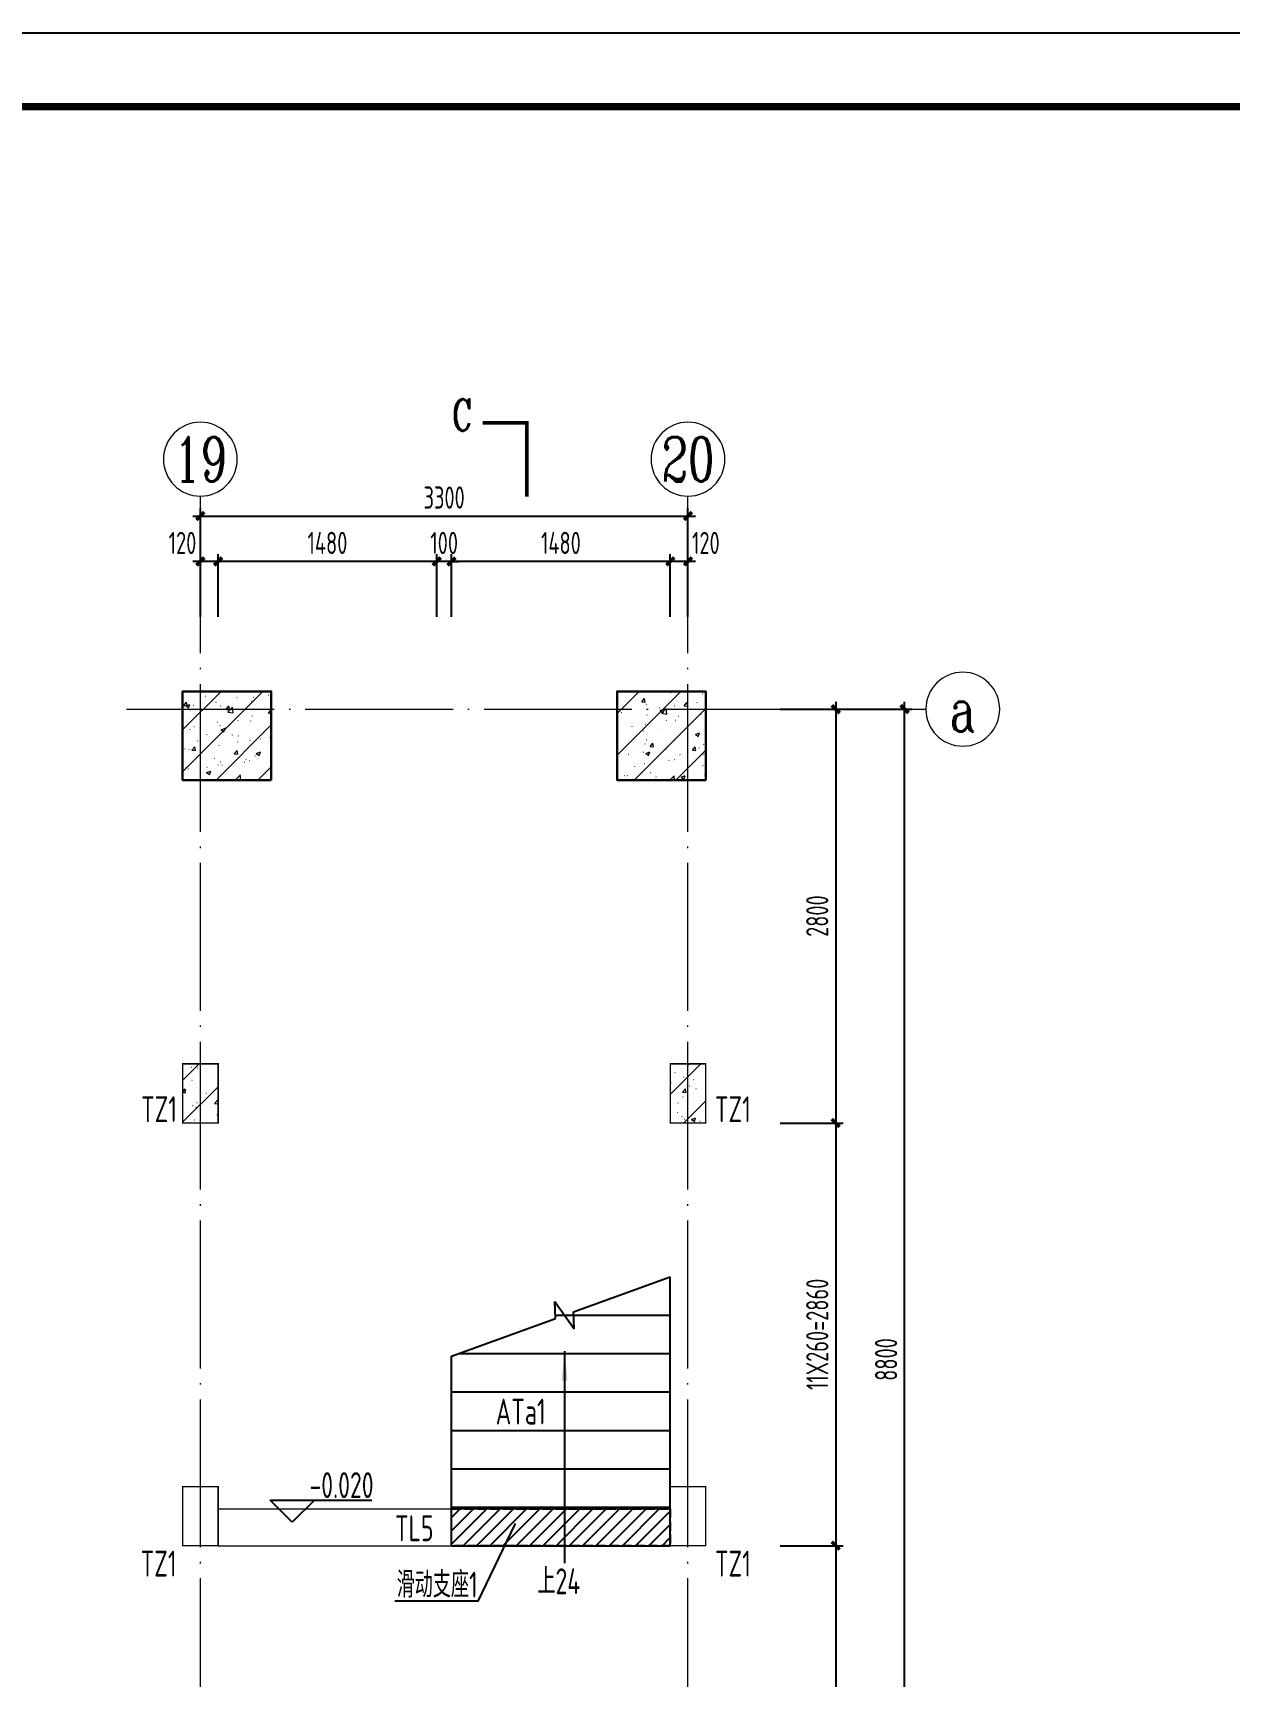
# Model space of a CAD drawing. Extents: x 56246 to 893198, y -950445 to -423535.
# Drawn here: x 316959 to 325055, y -471274 to -460155 of the extents above; entities that cross this region are included whole.
import ezdxf
from ezdxf.enums import TextEntityAlignment as Align

# ---------------------------------------------------------------- set-up
doc = ezdxf.new("R2010")
doc.units = 0
doc.header["$LTSCALE"] = 500
for name, pattern in [('CONTINOUS', [0]), ('DASH', [0.35, 0.25, -0.1]), ('DOTE', [2.42, 2, -0.2, 0.02, -0.2])]:
    doc.linetypes.add(name, pattern=pattern)
for name, color, linetype, lineweight in [('0S-板-上层柱线', 6, 'Continuous', 18), ('0S-柱-线', 50, 'Continuous', 30), ('0S-梁-线', 5, 'Continuous', 18), ('0S-楼梯-文字', 4, 'Continuous', 20), ('0S-轴线', 1, 'DOTE', 13), ('0S-轴线尺寸', 6, 'CONTINOUS', 18), ('0S-轴线编号', 6, 'CONTINOUS', 18), ('上层柱线', 6, 'Continuous', 18)]:
    doc.layers.add(name, color=color, linetype=linetype, lineweight=lineweight)
for name, color, linetype in [('PUB_DIM', 3, 'Continuous'), ('STAIR', 4, 'Continuous'), ('T-TK', 157, 'Continuous'), ('TEXT_LT', 90, 'Continuous'), ('照明平面标注层', 111, 'Continuous')]:
    doc.layers.add(name, color=color, linetype=linetype)
doc.styles.add('_TCH_LABEL', font='COMPLEX', dxfattribs={"bigfont": 'GBCBIG'})
doc.styles.add('TSSD_Axis', font='complex.shx', dxfattribs={"width": 0.7, "bigfont": 'hztxt.shx'})
doc.styles.add('TSSD_DIMENSION', font='tssdeng.shx', dxfattribs={"width": 0.7, "bigfont": 'Hztxt.shx'})
doc.styles.add('TSSD_Rein', font='Tssdeng.shx', dxfattribs={"width": 0.7, "bigfont": 'hztxt.shx'})
doc.dimstyles.new('TSSD_50_50', dxfattribs={"dimtxt": 150, "dimasz": 50, "dimexe": 50, "dimexo": 125, "dimgap": 50, "dimtad": 1, "dimdec": 0, "dimzin": 0, "dimdsep": 46, "dimtxsty": 'TSSD_DIMENSION', "dimblk": 'ARCHTICK', "dimblk1": 'ARCHTICK', "dimblk2": 'ARCHTICK', "dimcen": 0, "dimdle": 50, "dimclrt": 7, "dimadec": 0, "dimazin": 0, "dimtfac": 1, "dimtdec": 0, "dimtix": 1, "dimtmove": 2, "dimatfit": 3, "dimfxl": 1, "dimtolj": 1, "dimtzin": 0, "dimarcsym": 0})
pattern_1 = [(45, (-131447.77, -22206.57), (-141.421356, 141.421356), []), (50, (-131447.77, -22206.57), (286.90407, -25.10085), [30, -330]), (355, (-131447.77, -22206.57), (-55.50053, 300.87685), [24, -264]), (100.4514, (-131423.86, -22208.66), (231.40375, 275.77582), [25.49608, -280.45684]), (46.1842, (-131447.77, -22126.57), (426.89642, -66.2076), [45, -495]), (96.6356, (-131412.2, -22132.1), (373.86508, 389.64715), [38.24412, -420.6852]), (351.1842, (-131447.77, -22126.57), (373.86478, 389.64744), [36, -396]), (21, (-131407.77, -22146.57), (238.76282, -161.04756), [30, -330]), (326, (-131407.77, -22146.57), (97.32613, 290.06002), [24, -264]), (71.4514, (-131387.88, -22159.99), (336.08905, 129.0122), [25.49608, -280.45684]), (37.5, (-131447.77, -22206.57), (4.863942, 133.157542), [2, -260.8, 2, -268, 2, -265]), (7.5, (-131447.77, -22206.57), (105.227815, 157.764685), [2, -152.8, 2, -254.8, 2, -101]), (327.5, (-131536.97, -22206.57), (213.528974, -9.021949), [2, -100, 2, -312, 2, -414]), (317.5, (-131576.97, -22206.57), (233.27447, 40.041993), [2, -130, 2, -207.2, 2, -294])]
pattern_2 = [(45, (835.53, 4750.44), (-141.421356, 141.421356), []), (50, (835.53, 4750.44), (286.90407, -25.10085), [30, -330]), (355, (835.53, 4750.44), (-55.50053, 300.87685), [24, -264]), (100.4514, (859.44, 4748.35), (231.40375, 275.77582), [25.49608, -280.45684]), (46.1842, (835.53, 4830.44), (426.89642, -66.2076), [45, -495]), (96.6356, (871.1, 4824.92), (373.86508, 389.64715), [38.2441, -420.6852]), (351.1842, (835.53, 4830.44), (373.86478, 389.64744), [36, -396]), (21, (875.53, 4810.44), (238.76282, -161.04756), [30, -330]), (326, (875.53, 4810.44), (97.32613, 290.06002), [24, -264]), (71.4514, (895.43, 4797.02), (336.08905, 129.0122), [25.49608, -280.45684]), (37.5, (835.53, 4750.44), (4.863942, 133.157542), [2, -260.8, 2, -268, 2, -265]), (7.5, (835.53, 4750.44), (105.227815, 157.764685), [2, -152.8, 2, -254.8, 2, -101]), (327.5, (746.33, 4750.44), (213.528974, -9.021949), [2, -100, 2, -312, 2, -414]), (317.5, (706.33, 4750.44), (233.27447, 40.04199), [2, -130, 2, -207.2, 2, -294])]

# ---------------------------------------------------------------- blocks, each defined once
blk = doc.blocks.new('A0-DWF')
at = {"layer": 'T-TK'}
blk.add_line((0, 0), (118900, 0), dxfattribs=at)
at = {"layer": 'T-TK', "const_width": 100}
blk.add_lwpolyline([(2500, -83100), (117900, -83100), (117900, -1000), (2500, -1000)], close=True, dxfattribs=at)
blk = doc.blocks.new('ts_axno')
at = {"color": 0, "linetype": 'ByBlock', "lineweight": -2}
blk.add_circle((0, 0), 0.5, dxfattribs=at)
at = {"color": 0, "linetype": 'ByBlock', "lineweight": -2, "style": 'TSSD_Axis', "width": 0.7}
blk.add_attdef('A', text='', height=0.6, dxfattribs=at).set_placement((0, 0), align=Align.MIDDLE_CENTER)
blk = doc.blocks.new('_ArchTick')
at = {"color": 0, "linetype": 'ByBlock', "const_width": 0.5}
blk.add_lwpolyline([(-0.53, -0.53), (0.53, 0.53)], dxfattribs=at)
blk = doc.blocks.new('*D504')
at = {"layer": '0S-轴线尺寸', "color": 0, "lineweight": -2, "transparency": 16777216}
for p, q in [((318043, -463424), (321443, -463424)), ((318093, -464106), (318093, -463374)), ((321393, -464106), (321393, -463374))]:
    blk.add_line(p, q, dxfattribs=at)
at = {"layer": 'Defpoints', "color": 0, "transparency": 16777216}
for p in [(321393, -463424), (318093, -464231), (321393, -464231)]:
    blk.add_point(p, dxfattribs=at)
at = {"layer": '0S-轴线尺寸', "color": 0, "lineweight": -2, "transparency": 16777216, "xscale": 50, "yscale": 50, "zscale": 50, "rotation": 180}
blk.add_blockref('_ArchTick', (318093, -463424), dxfattribs=at)
at = {"layer": '0S-轴线尺寸', "color": 0, "lineweight": -2, "transparency": 16777216, "xscale": 50, "yscale": 50, "zscale": 50}
blk.add_blockref('_ArchTick', (321393, -463424), dxfattribs=at)
at = {"layer": '0S-轴线尺寸', "color": 7, "transparency": 16777216, "insert": (319743, -463299), "char_height": 150, "attachment_point": 5, "style": 'TSSD_DIMENSION'}
blk.add_mtext('\\A1;3300', dxfattribs=at)
blk = doc.blocks.new('*D505')
at = {"layer": '0S-轴线尺寸', "color": 0, "lineweight": -2, "transparency": 16777216}
for p, q in [((322018, -464731), (322909, -464731)), ((322859, -473581), (322859, -464681)), ((322018, -473531), (322909, -473531))]:
    blk.add_line(p, q, dxfattribs=at)
at = {"layer": 'Defpoints', "color": 0, "transparency": 16777216}
for p in [(321893, -464731), (322859, -464731), (321893, -473531)]:
    blk.add_point(p, dxfattribs=at)
at = {"layer": '0S-轴线尺寸', "color": 0, "lineweight": -2, "transparency": 16777216, "xscale": 50, "yscale": 50, "zscale": 50}
for p, rotation in [((322859, -464731), 90), ((322859, -473531), 270)]:
    blk.add_blockref('_ArchTick', p, dxfattribs=dict(at, rotation=rotation))
at = {"layer": '0S-轴线尺寸', "color": 7, "transparency": 16777216, "insert": (322734, -469131), "char_height": 150, "attachment_point": 5, "rotation": 90, "style": 'TSSD_DIMENSION'}
blk.add_mtext('\\A1;8800', dxfattribs=at)
blk = doc.blocks.new('*D506')
at = {"layer": '0S-轴线尺寸', "color": 0, "lineweight": -2, "transparency": 16777216}
for p, q in [((319743, -463731), (318163, -463731)), ((318213, -464106), (318213, -463681)), ((319693, -464106), (319693, -463681))]:
    blk.add_line(p, q, dxfattribs=at)
at = {"layer": 'Defpoints', "color": 0, "transparency": 16777216}
for p in [(318213, -463731), (318213, -464231), (319693, -464231)]:
    blk.add_point(p, dxfattribs=at)
at = {"layer": '0S-轴线尺寸', "color": 0, "lineweight": -2, "transparency": 16777216, "xscale": 50, "yscale": 50, "zscale": 50, "rotation": 180}
blk.add_blockref('_ArchTick', (318213, -463731), dxfattribs=at)
at = {"layer": '0S-轴线尺寸', "color": 0, "lineweight": -2, "transparency": 16777216, "xscale": 50, "yscale": 50, "zscale": 50}
blk.add_blockref('_ArchTick', (319693, -463731), dxfattribs=at)
at = {"layer": '0S-轴线尺寸', "color": 7, "transparency": 16777216, "insert": (318953, -463606), "char_height": 150, "attachment_point": 5, "style": 'TSSD_DIMENSION'}
blk.add_mtext('\\A1;1480', dxfattribs=at)
blk = doc.blocks.new('*D507')
at = {"layer": '0S-轴线尺寸', "color": 0, "lineweight": -2, "transparency": 16777216}
for p, q in [((318263, -463731), (318043, -463731)), ((318093, -464106), (318093, -463681)), ((318213, -464106), (318213, -463681))]:
    blk.add_line(p, q, dxfattribs=at)
at = {"layer": 'Defpoints', "color": 0, "transparency": 16777216}
for p in [(318093, -463731), (318093, -464231), (318213, -464231)]:
    blk.add_point(p, dxfattribs=at)
at = {"layer": '0S-轴线尺寸', "color": 0, "lineweight": -2, "transparency": 16777216, "xscale": 50, "yscale": 50, "zscale": 50, "rotation": 180}
blk.add_blockref('_ArchTick', (318093, -463731), dxfattribs=at)
at = {"layer": '0S-轴线尺寸', "color": 0, "lineweight": -2, "transparency": 16777216, "xscale": 50, "yscale": 50, "zscale": 50}
blk.add_blockref('_ArchTick', (318213, -463731), dxfattribs=at)
at = {"layer": '0S-轴线尺寸', "color": 7, "transparency": 16777216, "insert": (317972, -463606), "char_height": 150, "attachment_point": 5, "style": 'TSSD_DIMENSION'}
blk.add_mtext('\\A1;120', dxfattribs=at)
blk = doc.blocks.new('*D508')
at = {"layer": '0S-轴线尺寸', "color": 0, "lineweight": -2, "transparency": 16777216}
for p, q in [((322018, -464731), (322443, -464731)), ((322393, -464681), (322393, -467581)), ((322018, -467531), (322443, -467531))]:
    blk.add_line(p, q, dxfattribs=at)
at = {"layer": 'Defpoints', "color": 0, "transparency": 16777216}
for p in [(321893, -464731), (321893, -467531), (322393, -467531)]:
    blk.add_point(p, dxfattribs=at)
at = {"layer": '0S-轴线尺寸', "color": 0, "lineweight": -2, "transparency": 16777216, "xscale": 50, "yscale": 50, "zscale": 50}
for p, rotation in [((322393, -464731), 90), ((322393, -467531), 270)]:
    blk.add_blockref('_ArchTick', p, dxfattribs=dict(at, rotation=rotation))
at = {"layer": '0S-轴线尺寸', "color": 7, "transparency": 16777216, "insert": (322268, -466131), "char_height": 150, "attachment_point": 5, "rotation": 90, "style": 'TSSD_DIMENSION'}
blk.add_mtext('\\A1;2800', dxfattribs=at)
blk = doc.blocks.new('*D509')
at = {"layer": '0S-轴线尺寸', "color": 0, "lineweight": -2, "transparency": 16777216}
for p, q in [((319693, -463731), (319643, -463731)), ((319693, -464106), (319693, -463681)), ((319793, -463731), (319693, -463731)), ((319793, -464106), (319793, -463681)), ((319793, -463731), (319843, -463731))]:
    blk.add_line(p, q, dxfattribs=at)
at = {"layer": 'Defpoints', "color": 0, "transparency": 16777216}
for p in [(319693, -463731), (319693, -464231), (319793, -464231)]:
    blk.add_point(p, dxfattribs=at)
at = {"layer": '0S-轴线尺寸', "color": 0, "lineweight": -2, "transparency": 16777216, "xscale": 50, "yscale": 50, "zscale": 50}
blk.add_blockref('_ArchTick', (319693, -463731), dxfattribs=at)
at = {"layer": '0S-轴线尺寸', "color": 0, "lineweight": -2, "transparency": 16777216, "xscale": 50, "yscale": 50, "zscale": 50, "rotation": 180}
blk.add_blockref('_ArchTick', (319793, -463731), dxfattribs=at)
at = {"layer": '0S-轴线尺寸', "color": 7, "transparency": 16777216, "insert": (319743, -463606), "char_height": 150, "attachment_point": 5, "style": 'TSSD_DIMENSION'}
blk.add_mtext('\\A1;100', dxfattribs=at)
blk = doc.blocks.new('*D510')
at = {"layer": '0S-轴线尺寸', "color": 0, "lineweight": -2, "transparency": 16777216}
for p, q in [((321323, -463731), (319743, -463731)), ((319793, -464106), (319793, -463681)), ((321273, -464106), (321273, -463681))]:
    blk.add_line(p, q, dxfattribs=at)
at = {"layer": 'Defpoints', "color": 0, "transparency": 16777216}
for p in [(319793, -463731), (319793, -464231), (321273, -464231)]:
    blk.add_point(p, dxfattribs=at)
at = {"layer": '0S-轴线尺寸', "color": 0, "lineweight": -2, "transparency": 16777216, "xscale": 50, "yscale": 50, "zscale": 50, "rotation": 180}
blk.add_blockref('_ArchTick', (319793, -463731), dxfattribs=at)
at = {"layer": '0S-轴线尺寸', "color": 0, "lineweight": -2, "transparency": 16777216, "xscale": 50, "yscale": 50, "zscale": 50}
blk.add_blockref('_ArchTick', (321273, -463731), dxfattribs=at)
at = {"layer": '0S-轴线尺寸', "color": 7, "transparency": 16777216, "insert": (320533, -463606), "char_height": 150, "attachment_point": 5, "style": 'TSSD_DIMENSION'}
blk.add_mtext('\\A1;1480', dxfattribs=at)
blk = doc.blocks.new('*D511')
at = {"layer": '0S-轴线尺寸', "color": 0, "lineweight": -2, "transparency": 16777216}
for p, q in [((321443, -463731), (321223, -463731)), ((321273, -464106), (321273, -463681)), ((321393, -464106), (321393, -463681))]:
    blk.add_line(p, q, dxfattribs=at)
at = {"layer": 'Defpoints', "color": 0, "transparency": 16777216}
for p in [(321273, -463731), (321273, -464231), (321393, -464231)]:
    blk.add_point(p, dxfattribs=at)
at = {"layer": '0S-轴线尺寸', "color": 0, "lineweight": -2, "transparency": 16777216, "xscale": 50, "yscale": 50, "zscale": 50, "rotation": 180}
blk.add_blockref('_ArchTick', (321273, -463731), dxfattribs=at)
at = {"layer": '0S-轴线尺寸', "color": 0, "lineweight": -2, "transparency": 16777216, "xscale": 50, "yscale": 50, "zscale": 50}
blk.add_blockref('_ArchTick', (321393, -463731), dxfattribs=at)
at = {"layer": '0S-轴线尺寸', "color": 7, "transparency": 16777216, "insert": (321514, -463606), "char_height": 150, "attachment_point": 5, "style": 'TSSD_DIMENSION'}
blk.add_mtext('\\A1;120', dxfattribs=at)
blk = doc.blocks.new('*D512')
at = {"layer": '0S-轴线尺寸', "color": 0, "lineweight": -2, "transparency": 16777216}
for p, q in [((322018, -470391), (322443, -470391)), ((322393, -470341), (322393, -473581)), ((322018, -473531), (322443, -473531))]:
    blk.add_line(p, q, dxfattribs=at)
at = {"layer": 'Defpoints', "color": 0, "transparency": 16777216}
for p in [(321893, -470391), (321893, -473531), (322393, -473531)]:
    blk.add_point(p, dxfattribs=at)
at = {"layer": '0S-轴线尺寸', "color": 0, "lineweight": -2, "transparency": 16777216, "xscale": 50, "yscale": 50, "zscale": 50}
for p, rotation in [((322393, -470391), 90), ((322393, -473531), 270)]:
    blk.add_blockref('_ArchTick', p, dxfattribs=dict(at, rotation=rotation))
at = {"layer": '0S-轴线尺寸', "color": 7, "transparency": 16777216, "insert": (322268, -471961), "char_height": 150, "attachment_point": 5, "rotation": 90, "style": 'TSSD_DIMENSION'}
blk.add_mtext('\\A1;3140', dxfattribs=at)
blk = doc.blocks.new('*D513')
at = {"layer": '0S-轴线尺寸', "color": 0, "lineweight": -2, "transparency": 16777216}
for p, q in [((322018, -467531), (322443, -467531)), ((322393, -467481), (322393, -470441)), ((322018, -470391), (322443, -470391))]:
    blk.add_line(p, q, dxfattribs=at)
at = {"layer": 'Defpoints', "color": 0, "transparency": 16777216}
for p in [(321893, -467531), (321893, -470391), (322393, -470391)]:
    blk.add_point(p, dxfattribs=at)
at = {"layer": '0S-轴线尺寸', "color": 0, "lineweight": -2, "transparency": 16777216, "xscale": 50, "yscale": 50, "zscale": 50}
for p, rotation in [((322393, -467531), 90), ((322393, -470391), 270)]:
    blk.add_blockref('_ArchTick', p, dxfattribs=dict(at, rotation=rotation))
at = {"layer": '0S-轴线尺寸', "color": 7, "transparency": 16777216, "insert": (322268, -468961), "char_height": 150, "attachment_point": 5, "rotation": 90, "style": 'TSSD_DIMENSION'}
blk.add_mtext('\\A1;11X260=2860', dxfattribs=at)
blk = doc.blocks.new('_ARROW')
blk.add_solid([(0, 0), (-1, 0.1), (-1, -0.1)])

msp = doc.modelspace()

# ---------------------------------------------------------------- hatches: boundary and pattern name
h = msp.add_hatch()
h.set_pattern_fill('ANSI31', color=256, scale=20)
h.paths.add_polyline_path([(321273.1328, -470391.0176), (319793.1328, -470391.0176), (319793.1328, -470141.0176), (321273.1328, -470141.0176)])
at = {"layer": '上层柱线'}
h = msp.add_hatch(dxfattribs=at)
h.set_pattern_fill('钢筋混凝土', color=256, scale=40, pattern_type=2)
h.set_pattern_definition(pattern_1)
h.paths.add_polyline_path([(318573.1328, -465211.0176), (318573.1328, -464611.0176), (317973.1328, -464611.0176), (317973.1328, -465211.0176)])
h = msp.add_hatch(dxfattribs=at)
h.set_pattern_fill('钢筋混凝土', color=256, scale=40, pattern_type=2)
h.set_pattern_definition(pattern_1)
h.paths.add_polyline_path([(321513.1328, -465211.0176), (321513.1328, -464611.0176), (320913.1328, -464611.0176), (320913.1328, -465211.0176)])
h = msp.add_hatch(dxfattribs=at)
h.set_pattern_fill('钢筋混凝土', color=256, scale=40, pattern_type=2)
h.set_pattern_definition(pattern_2)
h.paths.add_polyline_path([(318213.1328, -467131.0176), (317973.1328, -467131.0176), (317973.1328, -467531.0176), (318213.1328, -467531.0176)])
h = msp.add_hatch(dxfattribs=at)
h.set_pattern_fill('钢筋混凝土', color=256, scale=40, pattern_type=2)
h.set_pattern_definition(pattern_2)
h.paths.add_polyline_path([(321513.1328, -467131.0176), (321273.1328, -467131.0176), (321273.1328, -467531.0176), (321513.1328, -467531.0176)])

# ---------------------------------------------------------------- linework, layer by layer
at = {"linetype": 'DASH', "ltscale": 0.5}
msp.add_lwpolyline([(321273.1328, -470391.0176), (319793.1328, -470391.0176), (319793.1328, -470141.0176), (321273.1328, -470141.0176)], close=True, dxfattribs=at)
at = {"layer": '0S-板-上层柱线', "const_width": 10}
for points in [[(318213.1328, -467531.0176), (317973.1328, -467531.0176), (317973.1328, -467131.0176), (318213.1328, -467131.0176)], [(321513.1328, -467531.0176), (321273.1328, -467531.0176), (321273.1328, -467131.0176), (321513.1328, -467131.0176)], [(318213.1328, -470391.0176), (317973.1328, -470391.0176), (317973.1328, -469991.0176), (318213.1328, -469991.0176)], [(321513.1328, -470391.0176), (321273.1328, -470391.0176), (321273.1328, -469991.0176), (321513.1328, -469991.0176)]]:
    msp.add_lwpolyline(points, close=True, dxfattribs=at)
at = {"layer": '0S-柱-线'}
for points in [[(318573.1328, -465211.0176), (318573.1328, -464611.0176), (317973.1328, -464611.0176), (317973.1328, -465211.0176)], [(321513.1328, -465211.0176), (321513.1328, -464611.0176), (320913.1328, -464611.0176), (320913.1328, -465211.0176)]]:
    msp.add_lwpolyline(points, close=True, dxfattribs=at)
at = {"layer": '0S-梁-线'}
for p, q in [((318213.1328, -470141.0176), (321273.1328, -470141.0176)), ((318213.1328, -470391.0176), (321273.1328, -470391.0176))]:
    msp.add_line(p, q, dxfattribs=at)
at = {"layer": '0S-楼梯-文字', "const_width": 25}
msp.add_lwpolyline([(320003.0096, -462793.2621), (320303.0096, -462793.2621), (320303.0096, -463293.2621)], dxfattribs=at)
at = {"layer": '0S-轴线'}
for p, q in [((318093.1328, -474031.0176), (318093.1328, -464231.0176)), ((321393.1328, -474031.0176), (321393.1328, -464231.0176)), ((317593.1328, -464731.0176), (321893.1328, -464731.0176))]:
    msp.add_line(p, q, dxfattribs=at)
at = {"layer": '0S-轴线尺寸'}
for p, q in [((318093.1328, -464231.0176), (318093.1328, -463289.4335)), ((321393.1328, -464231.0176), (321393.1328, -463289.4335))]:
    msp.add_line(p, q, dxfattribs=at)
at = {"layer": '0S-轴线编号'}
msp.add_line((321893.1328, -464731.0176), (323002.7987, -464731.0176), dxfattribs=at)
at = {"layer": 'PUB_DIM'}
for p, q in [((318714.3708, -470232.0134), (318564.3708, -470082.0134)), ((318564.3708, -470082.0134), (318864.3708, -470082.0134)), ((318864.3708, -470082.0134), (318714.3708, -470232.0134)), ((318714.3708, -470082.0134), (319254.3708, -470082.0134))]:
    msp.add_line(p, q, dxfattribs=at)
msp.add_lwpolyline([(320558.1328, -469073.6848), (320558.1328, -470509.6193)], dxfattribs=at)
at = {"layer": 'STAIR'}
for p, q in [((320619.2194, -468808.8043), (321273.1328, -468571.0176)), ((321273.1328, -470391.0176), (321273.1328, -468571.0176)), ((320492.3472, -468737.8926), (320623.9183, -468924.1426)), ((320497.0462, -468853.2309), (320492.3472, -468737.8926)), ((319793.1328, -469109.1994), (320497.0462, -468853.2309)), ((320496.1412, -468831.0176), (321273.1328, -468831.0176)), ((320623.9183, -468924.1426), (320619.2194, -468808.8043)), ((319843.1328, -469091.0176), (321273.1328, -469091.0176)), ((319793.1328, -470391.0176), (319793.1328, -469109.1994)), ((319793.1328, -469351.0176), (321273.1328, -469351.0176)), ((319793.1328, -469611.0176), (321273.1328, -469611.0176)), ((319793.1328, -469871.0176), (321273.1328, -469871.0176)), ((319793.1328, -470131.0176), (321273.1328, -470131.0176)), ((319793.1328, -470391.0176), (321273.1328, -470391.0176))]:
    msp.add_line(p, q, dxfattribs=at)
at = {"layer": 'TEXT_LT'}
msp.add_lwpolyline([(320223.1412, -470240.6719), (319969.8691, -470765.5957), (319409.4904, -470765.5957)], dxfattribs=at)
at = {"layer": '上层柱线'}
for points in [[(318573.1328, -465211.0176), (318573.1328, -464611.0176), (317973.1328, -464611.0176), (317973.1328, -465211.0176)], [(321513.1328, -465211.0176), (321513.1328, -464611.0176), (320913.1328, -464611.0176), (320913.1328, -465211.0176)]]:
    msp.add_lwpolyline(points, close=True, dxfattribs=at)

# ---------------------------------------------------------------- block references
at = {"layer": '0S-轴线编号'}
ref = msp.add_blockref('ts_axno', (318093.1328, -463039.4335), dxfattribs=dict(at, xscale=-500, yscale=500, zscale=500, rotation=180))
ref.add_attrib('17', '19', dxfattribs={"height": 300, "style": 'TSSD_Axis', "width": 0.7}).set_placement((318093.1328, -463039.4335), align=Align.MIDDLE_CENTER)
ref = msp.add_blockref('ts_axno', (321393.1328, -463039.4335), dxfattribs=dict(at, xscale=-500, yscale=500, zscale=500, rotation=180))
ref.add_attrib('18', '20', dxfattribs={"height": 300, "style": 'TSSD_Axis', "width": 0.7}).set_placement((321393.1328, -463039.4335), align=Align.MIDDLE_CENTER)
ref = msp.add_blockref('ts_axno', (323252.7987, -464731.0176), dxfattribs=dict(at, xscale=-500, yscale=500, zscale=500))
ref.add_attrib('Y', 'a', dxfattribs={"height": 300, "style": 'TSSD_Axis', "width": 0.7}).set_placement((323252.7987, -464731.0176), align=Align.MIDDLE_CENTER)
at = {"layer": 'PUB_DIM', "xscale": 200, "yscale": 200, "zscale": 200, "rotation": 90}
msp.add_blockref('_ARROW', (320558.1328, -469073.6848), dxfattribs=at)
at = {"layer": '照明平面标注层', "xscale": 0.5, "yscale": 0.5, "zscale": 0.5}
msp.add_blockref('A0-DWF', (308863.4361, -460154.8059), dxfattribs=at)

# ---------------------------------------------------------------- texts
at = {"layer": '0S-楼梯-文字'}
for s, height, style, width, p in [('C', 212.5, '_TCH_LABEL', 0.705882, (319797.1819, -462846.8335)), ('TZ1', 175, 'TSSD_Rein', 0.7, (317692.0265, -467525.2091)), ('TZ1', 175, 'TSSD_Rein', 0.7, (321575.4045, -467525.2091)), ('TL5', 175, 'TSSD_Rein', 0.7, (319409.8578, -470360.4924)), ('TZ1', 175, 'TSSD_Rein', 0.7, (317688.7117, -470599.8088)), ('TZ1', 175, 'TSSD_Rein', 0.7, (321575.5995, -470599.8088)), ('上24', 175, 'TSSD_Rein', 0.7, (320374.1937, -470719.2421))]:
    msp.add_text(s, height=height, dxfattribs=dict(at, style=style, width=width)).set_placement(p)
at = {"layer": '0S-楼梯-文字', "style": 'TSSD_Rein', "width": 0.7}
msp.add_text('-0.020', height=175, dxfattribs=at).set_placement((319048.4732, -469981.1612), align=Align.MIDDLE)
at = {"layer": 'TEXT_LT', "style": 'TSSD_Rein', "width": 0.7}
msp.add_text('ATa1', height=175, dxfattribs=at).set_placement((320091.8574, -469571.0058))
msp.add_text('滑动支座1', height=175, rotation=0.00000003, dxfattribs=at).set_placement((319421.2397, -470741.7885, 33.9))

# ---------------------------------------------------------------- dimensions: what is measured, and where the dimension line sits
at = {"layer": '0S-轴线尺寸'}
for base, p1, p2, angle, picture, middle in [((321393.1328, -463423.6479), (318093.1328, -464231.0176), (321393.1328, -464231.0176), 180, '*D504', (319743.1328, -463298.6479)), ((322858.6142, -464731.0176), (321893.1328, -473531.0176), (321893.1328, -464731.0176), 90, '*D505', (322733.6142, -469131.0176))]:
    dim = msp.add_linear_dim(base=base, p1=p1, p2=p2, angle=angle, dimstyle='TSSD_50_50', dxfattribs=at)
    dim.commit()
    dim.dimension.update_dxf_attribs({"geometry": picture, "text_midpoint": middle})
for base, p1, p2, picture, middle in [((318093.1328, -463731.0176), (318213.1328, -464231.0176), (318093.1328, -464231.0176), '*D507', (317972.1712, -463606.0176)), ((321273.1328, -463731.0176), (321393.1328, -464231.0176), (321273.1328, -464231.0176), '*D511', (321514.0943, -463606.0176))]:
    dim = msp.add_linear_dim(base=base, p1=p1, p2=p2, angle=180, dimstyle='TSSD_50_50', dxfattribs=at)
    dim.commit()
    dim.dimension.update_dxf_attribs({"geometry": picture, "text_midpoint": middle, "dimtype": 161})
for p1, p2, distance, picture, middle in [((319693.1328, -464231.0176), (318213.1328, -464231.0176), -500, '*D506', (318953.1328, -463606.0176)), ((319793.1328, -464231.0176), (319693.1328, -464231.0176), -500, '*D509', (319743.1328, -463606.0176)), ((321273.1328, -464231.0176), (319793.1328, -464231.0176), -500, '*D510', (320533.1328, -463606.0176)), ((321893.1328, -464731.0176), (321893.1328, -467531.0176), 500, '*D508', (322268.1328, -466131.0176)), ((321893.1328, -470391.0176), (321893.1328, -473531.0176), 500, '*D512', (322268.1328, -471961.0176))]:
    dim = msp.add_aligned_dim(p1=p1, p2=p2, distance=distance, dimstyle='TSSD_50_50', dxfattribs=at)
    dim.commit()
    dim.dimension.update_dxf_attribs({"geometry": picture, "text_midpoint": middle})
dim = msp.add_aligned_dim(p1=(321893.1328, -467531.0176), p2=(321893.1328, -470391.0176), distance=500, text='11X260=<>', dimstyle='TSSD_50_50', dxfattribs=at)
dim.commit()
dim.dimension.update_dxf_attribs({"geometry": '*D513', "text_midpoint": (322268.1328, -468961.0176)})

doc.saveas('drawing.dxf')
